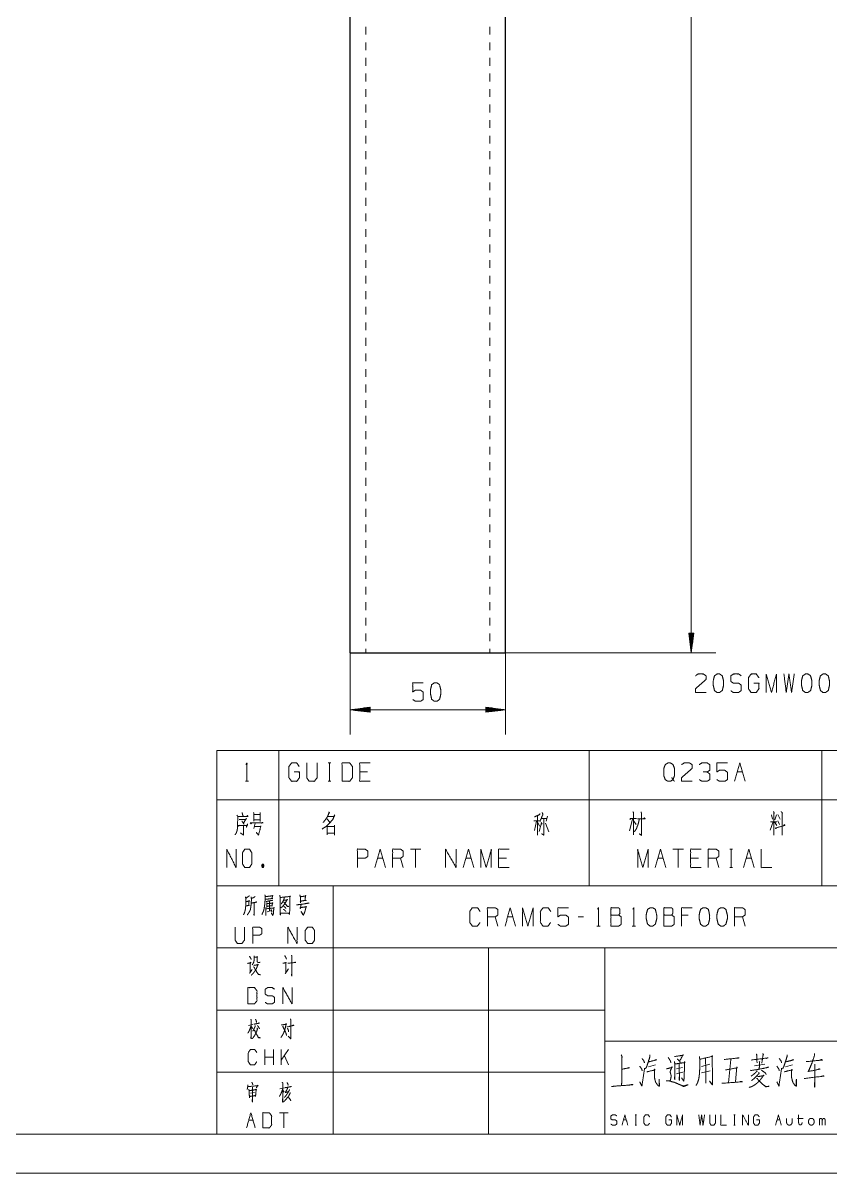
# Model space of a CAD drawing. Header units: millimetres. Extents: x 0 to 420, y 0 to 297.
# Drawn here: x 210 to 314, y 0 to 148.2 of the extents above; entities that cross this region are included whole.
import ezdxf

# ---------------------------------------------------------------- set-up
doc = ezdxf.new("R2010")
doc.units = ezdxf.units.MM
doc.layers.add('101', color=7, linetype='Continuous', true_color=0xffffff)

msp = doc.modelspace()

# ---------------------------------------------------------------- linework, layer by layer
at = {"layer": '101', "color": 22, "linetype": 'Continuous', "lineweight": 18}
for p, q in [((296.16, 281.24), (296.16, 67.04)), ((295.83, 69.58), (295.83, 69.54)), ((295.83, 69.58), (296.16, 67.04)), ((295.83, 69.58), (295.83, 69.54)), ((296.5, 69.58), (295.83, 69.58)), ((295.88, 69.58), (295.88, 69.16)), ((295.93, 69.58), (295.93, 68.77)), ((295.98, 69.58), (295.98, 68.39)), ((296.03, 69.58), (296.03, 68)), ((296.08, 69.58), (296.08, 67.62)), ((296.14, 69.58), (296.14, 67.23)), ((296.16, 67.04), (296.5, 69.58)), ((296.19, 69.58), (296.19, 67.23)), ((296.24, 69.58), (296.24, 67.62)), ((296.29, 69.58), (296.29, 68)), ((296.34, 69.58), (296.34, 68.39)), ((296.39, 69.58), (296.39, 68.77)), ((296.44, 69.58), (296.44, 69.16)), ((296.49, 69.58), (296.49, 69.54)), ((296.49, 69.58), (296.49, 69.54)), ((252.2, 67.04), (252.2, 56.53)), ((272.2, 67.04), (272.2, 56.53)), ((272.2, 67.04), (299.34, 67.04)), ((254.74, 60.04), (252.2, 59.7)), ((252.2, 59.7), (254.74, 59.37)), ((252.2, 59.7), (272.2, 59.7)), ((254.74, 59.73), (252.4, 59.73)), ((254.74, 59.68), (252.4, 59.68)), ((254.74, 59.78), (252.78, 59.78)), ((254.74, 59.62), (252.78, 59.62)), ((254.74, 59.83), (253.17, 59.83)), ((254.74, 59.57), (253.17, 59.57)), ((254.74, 59.88), (253.55, 59.88)), ((254.74, 59.52), (253.55, 59.52)), ((254.74, 59.93), (253.94, 59.93)), ((254.74, 59.47), (253.94, 59.47)), ((254.74, 59.98), (254.32, 59.98)), ((254.74, 59.42), (254.32, 59.42)), ((254.74, 60.03), (254.71, 60.03)), ((254.74, 60.03), (254.71, 60.03)), ((254.74, 59.37), (254.71, 59.37)), ((254.74, 59.37), (254.71, 59.37)), ((254.74, 59.37), (254.74, 60.04)), ((269.66, 60.04), (269.66, 59.37)), ((272.2, 59.7), (269.66, 60.04)), ((269.66, 60.03), (269.69, 60.03)), ((269.66, 60.03), (269.69, 60.03)), ((269.66, 59.98), (270.08, 59.98)), ((269.66, 59.93), (270.47, 59.93)), ((269.66, 59.88), (270.85, 59.88)), ((269.66, 59.83), (271.24, 59.83)), ((269.66, 59.78), (271.62, 59.78)), ((269.66, 59.73), (272.01, 59.73)), ((269.66, 59.37), (272.2, 59.7)), ((269.66, 59.68), (272.01, 59.68)), ((269.66, 59.62), (271.62, 59.62)), ((269.66, 59.57), (271.24, 59.57)), ((269.66, 59.52), (270.85, 59.52)), ((269.66, 59.47), (270.47, 59.47)), ((269.66, 59.42), (270.08, 59.42)), ((269.66, 59.37), (269.69, 59.37)), ((269.66, 59.37), (269.69, 59.37))]:
    msp.add_line(p, q, dxfattribs=at)
at = {"layer": '101', "color": 72, "linetype": 'Continuous', "lineweight": 25}
for p, q in [((252.2, 67.04), (252.2, 255.44)), ((272.2, 67.04), (272.2, 255.44)), ((252.2, 67.04), (272.2, 67.04))]:
    msp.add_line(p, q, dxfattribs=at)
at = {"layer": '101', "color": 53, "linetype": 'Continuous', "lineweight": 18}
for p, q in [((254.2, 146.71), (254.2, 147.71)), ((270.2, 146.71), (270.2, 147.71)), ((254.2, 144.7), (254.2, 145.7)), ((270.2, 144.7), (270.2, 145.7)), ((254.2, 142.7), (254.2, 143.7)), ((270.2, 142.7), (270.2, 143.7)), ((254.2, 140.69), (254.2, 141.69)), ((270.2, 140.69), (270.2, 141.69)), ((254.2, 138.69), (254.2, 139.69)), ((270.2, 138.69), (270.2, 139.69)), ((254.2, 136.68), (254.2, 137.69)), ((270.2, 136.68), (270.2, 137.69)), ((254.2, 134.68), (254.2, 135.68)), ((270.2, 134.68), (270.2, 135.68)), ((254.2, 132.68), (254.2, 133.68)), ((270.2, 132.68), (270.2, 133.68)), ((254.2, 130.67), (254.2, 131.67)), ((270.2, 130.67), (270.2, 131.67)), ((254.2, 128.67), (254.2, 129.67)), ((270.2, 128.67), (270.2, 129.67)), ((254.2, 126.66), (254.2, 127.66)), ((270.2, 126.66), (270.2, 127.66)), ((254.2, 124.66), (254.2, 125.66)), ((270.2, 124.66), (270.2, 125.66)), ((254.2, 122.65), (254.2, 123.66)), ((270.2, 122.65), (270.2, 123.66)), ((254.2, 120.65), (254.2, 121.65)), ((270.2, 120.65), (270.2, 121.65)), ((254.2, 118.65), (254.2, 119.65)), ((270.2, 118.65), (270.2, 119.65)), ((254.2, 116.64), (254.2, 117.64)), ((270.2, 116.64), (270.2, 117.64)), ((254.2, 114.64), (254.2, 115.64)), ((270.2, 114.64), (270.2, 115.64)), ((254.2, 112.63), (254.2, 113.64)), ((270.2, 112.63), (270.2, 113.64)), ((254.2, 110.63), (254.2, 111.63)), ((270.2, 110.63), (270.2, 111.63)), ((254.2, 108.62), (254.2, 109.63)), ((270.2, 108.62), (270.2, 109.63)), ((254.2, 106.62), (254.2, 107.62)), ((270.2, 106.62), (270.2, 107.62)), ((254.2, 104.62), (254.2, 105.62)), ((270.2, 104.62), (270.2, 105.62)), ((254.2, 102.61), (254.2, 103.61)), ((270.2, 102.61), (270.2, 103.61)), ((254.2, 100.61), (254.2, 101.61)), ((270.2, 100.61), (270.2, 101.61)), ((254.2, 98.6), (254.2, 99.61)), ((270.2, 98.6), (270.2, 99.61)), ((254.2, 96.6), (254.2, 97.6)), ((270.2, 96.6), (270.2, 97.6)), ((254.2, 94.59), (254.2, 95.6)), ((270.2, 94.59), (270.2, 95.6)), ((254.2, 92.59), (254.2, 93.59)), ((270.2, 92.59), (270.2, 93.59)), ((254.2, 90.59), (254.2, 91.59)), ((270.2, 90.59), (270.2, 91.59)), ((254.2, 88.58), (254.2, 89.58)), ((270.2, 88.58), (270.2, 89.58)), ((254.2, 86.58), (254.2, 87.58)), ((270.2, 86.58), (270.2, 87.58)), ((254.2, 84.57), (254.2, 85.58)), ((270.2, 84.57), (270.2, 85.58)), ((254.2, 82.57), (254.2, 83.57)), ((270.2, 82.57), (270.2, 83.57)), ((254.2, 80.56), (254.2, 81.57)), ((270.2, 80.56), (270.2, 81.57)), ((254.2, 78.56), (254.2, 79.56)), ((270.2, 78.56), (270.2, 79.56)), ((254.2, 76.56), (254.2, 77.56)), ((270.2, 76.56), (270.2, 77.56)), ((254.2, 74.55), (254.2, 75.55)), ((270.2, 74.55), (270.2, 75.55)), ((254.2, 72.55), (254.2, 73.55)), ((270.2, 72.55), (270.2, 73.55)), ((254.2, 70.54), (254.2, 71.55)), ((270.2, 70.54), (270.2, 71.55)), ((254.2, 68.54), (254.2, 69.54)), ((270.2, 68.54), (270.2, 69.54)), ((254.2, 67.04), (254.2, 67.54)), ((270.2, 67.04), (270.2, 67.54))]:
    msp.add_line(p, q, dxfattribs=at)
at = {"layer": '101', "color": 72, "linetype": 'Continuous', "lineweight": 18}
for p, q in [((235, 54.46), (243, 54.46)), ((235, 54.46), (235, 48.11)), ((243, 54.46), (283, 54.46)), ((243, 54.46), (243, 48.11)), ((283, 54.46), (313, 54.46)), ((283, 54.46), (283, 48.11)), ((313, 54.46), (313, 48.11)), ((313, 54.46), (338, 54.46)), ((249.35, 52.85), (249.68, 52.85)), ((249.52, 52.85), (249.52, 50.48)), ((238.67, 50.48), (239.09, 50.48)), ((249.35, 50.48), (249.68, 50.48)), ((254.41, 51.68), (253.41, 51.68)), ((302.09, 51.68), (302.76, 51.68)), ((235, 48.11), (243, 48.11)), ((235, 48.11), (235, 37)), ((243, 48.11), (243, 37)), ((243, 48.11), (283, 48.11)), ((283, 48.11), (283, 37)), ((283, 48.11), (313, 48.11)), ((313, 48.11), (313, 37)), ((313, 48.11), (338, 48.11)), ((239.76, 46.22), (240.58, 46.22)), ((240.59, 46.45), (240.59, 45.3)), ((276.35, 46.08), (276.35, 43.55)), ((277.63, 45.98), (277.45, 45.35)), ((306.49, 46.18), (306.62, 45.6)), ((307.15, 46.18), (306.94, 45.53)), ((307.33, 46.2), (307.61, 45.62)), ((239.76, 45.53), (240.58, 45.53)), ((239.95, 45.08), (239.76, 44.38)), ((239.81, 44.65), (240.59, 44.65)), ((249.23, 45.65), (249.55, 45.17)), ((275.88, 45.4), (276.64, 45.4)), ((276.21, 45.35), (275.95, 44.13)), ((276.39, 45.17), (276.6, 44.7)), ((276.87, 45.12), (276.55, 44)), ((276.78, 45.68), (277.56, 45.68)), ((276.8, 45.17), (276.94, 44.95)), ((277.38, 45.08), (277.79, 43.98)), ((288.6, 45.62), (288.21, 44.08)), ((288.74, 45.35), (289.04, 44.9)), ((306.72, 45.25), (306.32, 44.17)), ((306.37, 45.25), (307.18, 45.25)), ((306.87, 45.25), (307.18, 44.77)), ((307.31, 45.37), (307.52, 44.92)), ((261.28, 41.74), (259.94, 41.74)), ((260.61, 41.74), (260.61, 39.36)), ((295.14, 41.74), (293.8, 41.74)), ((294.47, 41.74), (294.47, 39.36)), ((301.12, 41.74), (301.46, 41.74)), ((301.3, 41.74), (301.3, 39.36)), ((255.72, 40.56), (256.39, 40.56)), ((259, 39.36), (258.67, 40.56)), ((267.1, 40.56), (267.77, 40.56)), ((272.33, 40.56), (271.32, 40.56)), ((291.86, 40.56), (292.53, 40.56)), ((297.08, 40.56), (296.08, 40.56)), ((299.7, 39.36), (299.36, 40.56)), ((303.24, 40.56), (303.91, 40.56)), ((240.85, 39.81), (240.99, 39.39)), ((301.12, 39.36), (301.46, 39.36)), ((235, 37), (243, 37)), ((243, 37), (283, 37)), ((283, 37), (313, 37)), ((313, 37), (338, 37)), ((241.79, 35.05), (241.78, 33.74)), ((241.5, 33.66), (242.04, 33.81)), ((271.22, 31.82), (270.88, 33.02)), ((272.48, 33.02), (273.16, 33.02)), ((282.26, 33.02), (281.59, 33.02)), ((295.74, 33.24), (294.91, 33.24)), ((303.09, 31.82), (302.75, 33.02)), ((283.99, 31.82), (284.41, 31.82)), ((288.54, 31.82), (288.97, 31.82)), ((239.62, 19.15), (239.06, 19.01)), ((239.43, 18.9), (239.63, 18.63)), ((241.17, 13.94), (241.17, 15.91)), ((242.28, 14.94), (241.17, 14.94)), ((242.28, 13.94), (242.28, 15.91)), ((244.25, 15.91), (243.29, 14.54)), ((243.29, 13.94), (243.29, 15.91)), ((244.25, 13.94), (243.7, 15.12)), ((290.64, 13.69), (291.54, 13.94)), ((294.25, 13.42), (295.03, 13.59)), ((298.54, 14.01), (297.49, 13.73)), ((301.25, 14.63), (300.98, 11.62)), ((304.3, 13.8), (305.66, 14.04)), ((308.32, 13.69), (309.22, 13.94)), ((294.25, 12.8), (295.08, 13)), ((297.47, 12.9), (298.59, 13.18)), ((243.7, 10.96), (243.12, 10.84)), ((243.49, 10.67), (243.68, 10.43)), ((239.32, 10.28), (239.85, 10.36)), ((244.18, 7.77), (243.07, 7.77)), ((243.62, 7.77), (243.62, 5.8)), ((288.91, 7.48), (289.1, 7.48)), ((289.01, 7.48), (289.01, 6.17)), ((301.64, 7.48), (301.83, 7.48)), ((301.74, 7.48), (301.74, 6.17)), ((239.1, 6.79), (239.66, 6.79)), ((287.41, 6.84), (287.78, 6.84)), ((288.91, 6.17), (289.1, 6.17)), ((301.64, 6.17), (301.83, 6.17)), ((307.21, 6.84), (307.58, 6.84)), ((309.85, 7.04), (310.59, 7.04)), ((312.68, 6.17), (312.68, 7.04))]:
    msp.add_line(p, q, dxfattribs=at)
at = {"layer": '101', "color": 133, "linetype": 'Continuous', "lineweight": 18}
for p, q in [((235, 37), (415, 37)), ((235, 37), (235, 5)), ((250, 37), (250, 5)), ((235, 29), (415, 29)), ((270, 29), (270, 5)), ((285, 29), (285, 5)), ((235, 21), (285, 21)), ((285, 17), (394, 17)), ((235, 13), (285, 13)), ((25, 5), (415, 5)), ((235, 5), (415, 5)), ((0, 0), (420, 0))]:
    msp.add_line(p, q, dxfattribs=at)
at = {"layer": '101', "color": 72, "linetype": 'Continuous', "lineweight": 18}
for points, knots in [([(296.71, 64.08), (297.03, 64.31), (297.72, 64.31), (298.06, 64.08), (298.06, 63.61), (296.7, 62.41), (296.71, 61.93), (298.06, 61.93)], [0, 0, 0.069691, 0.192975, 0.265273, 0.350226, 0.674741, 0.759753, 1, 1]), ([(299.82, 61.93), (300.16, 62.18), (300.33, 62.88), (300.33, 63.36), (300.16, 64.08), (299.82, 64.31), (299.49, 64.31), (299.15, 64.08), (298.97, 63.36), (298.99, 62.88), (299.15, 62.18), (299.49, 61.93), (299.82, 61.93)], [0, 0, 0.067524, 0.18397, 0.260583, 0.380943, 0.446139, 0.500306, 0.565503, 0.685862, 0.762528, 0.878309, 0.945834, 1, 1]), ([(301.25, 62.16), (301.58, 61.93), (302.27, 61.93), (302.61, 62.18), (302.61, 62.88), (302.27, 63.13), (301.6, 63.13), (301.25, 63.36), (301.25, 64.08), (301.6, 64.31), (302.27, 64.31), (302.61, 64.08)], [0, 0, 0.068034, 0.184056, 0.254519, 0.372335, 0.442798, 0.555842, 0.62637, 0.748394, 0.818922, 0.931966, 1, 1]), ([(304.21, 63.13), (304.89, 63.13), (304.89, 62.41), (304.55, 61.93), (303.86, 61.93), (303.53, 62.41), (303.53, 63.83), (303.88, 64.31), (304.53, 64.31), (304.87, 63.83)], [0, 0, 0.103295, 0.214796, 0.30426, 0.410273, 0.49974, 0.718896, 0.809958, 0.910536, 1, 1]), ([(305.82, 61.93), (305.82, 64.31), (306.49, 61.93), (307.16, 64.31), (307.16, 61.93)], [0, 0, 0.245192, 0.5, 0.754808, 1, 1]), ([(308.1, 64.31), (308.41, 61.93), (308.75, 64.31), (309.1, 61.93), (309.44, 64.31)], [0, 0, 0.249745, 0.499742, 0.750003, 1, 1]), ([(311.2, 61.93), (311.54, 62.18), (311.72, 62.88), (311.72, 63.36), (311.54, 64.08), (311.2, 64.31), (310.87, 64.31), (310.53, 64.08), (310.35, 63.36), (310.37, 62.88), (310.53, 62.18), (310.87, 61.93), (311.2, 61.93)], [0, 0, 0.067524, 0.18397, 0.260583, 0.380943, 0.446139, 0.500306, 0.565503, 0.685862, 0.762528, 0.878309, 0.945834, 1, 1]), ([(313.48, 61.93), (313.82, 62.18), (313.99, 62.88), (313.99, 63.36), (313.82, 64.08), (313.48, 64.31), (313.14, 64.31), (312.81, 64.08), (312.63, 63.36), (312.65, 62.88), (312.81, 62.18), (313.14, 61.93), (313.48, 61.93)], [0, 0, 0.067524, 0.18397, 0.260583, 0.380943, 0.446139, 0.500306, 0.565503, 0.685862, 0.762528, 0.878309, 0.945834, 1, 1]), ([(260.24, 61.02), (260.58, 60.79), (261.27, 60.79), (261.6, 61.02), (261.6, 61.97), (261.27, 62.22), (260.58, 62.22), (260.24, 61.99), (260.24, 63.17), (261.6, 63.17)], [0, 0, 0.062227, 0.168342, 0.230572, 0.376816, 0.441267, 0.547382, 0.609609, 0.79049, 1, 1]), ([(263.37, 60.79), (263.7, 61.04), (263.88, 61.74), (263.88, 62.22), (263.7, 62.94), (263.37, 63.17), (263.03, 63.17), (262.7, 62.94), (262.52, 62.22), (262.54, 61.74), (262.7, 61.04), (263.03, 60.79), (263.37, 60.79)], [0, 0, 0.067524, 0.183971, 0.260583, 0.380943, 0.446139, 0.500306, 0.565503, 0.685862, 0.762527, 0.878309, 0.945834, 1, 1]), ([(238.74, 52.65), (238.88, 52.85), (238.88, 50.48)], [0, 0, 0.093491, 1, 1]), ([(244.97, 51.68), (245.64, 51.68), (245.64, 50.95), (245.31, 50.48), (244.62, 50.48), (244.28, 50.95), (244.28, 52.38), (244.63, 52.85), (245.29, 52.85), (245.62, 52.38)], [0, 0, 0.103295, 0.214796, 0.304262, 0.410275, 0.49974, 0.718896, 0.809956, 0.910534, 1, 1]), ([(246.58, 52.85), (246.58, 50.95), (246.89, 50.48), (247.57, 50.48), (247.92, 50.95), (247.92, 52.85)], [0, 0, 0.337151, 0.4386, 0.557783, 0.662849, 1, 1]), ([(251.13, 50.48), (252.12, 50.48), (252.47, 50.95), (252.47, 52.38), (252.12, 52.85), (251.13, 52.85), (251.13, 50.48)], [0, 0, 0.142134, 0.22716, 0.43179, 0.516817, 0.658951, 1, 1]), ([(254.75, 50.48), (253.41, 50.48), (253.41, 52.85), (254.75, 52.85)], [0, 0, 0.26539, 0.73461, 1, 1]), ([(293.65, 50.95), (293.81, 50.7), (293.48, 50.48), (293.14, 50.48), (292.8, 50.7), (292.63, 51.18), (292.63, 52.15), (292.8, 52.63), (293.14, 52.85), (293.48, 52.85), (293.81, 52.63), (293.99, 52.15), (293.99, 51.2), (293.81, 50.7), (293.99, 50.48)], [0, 0, 0.043279, 0.102317, 0.151367, 0.210407, 0.284429, 0.426831, 0.500853, 0.559894, 0.608944, 0.667982, 0.742004, 0.880755, 0.958211, 1, 1]), ([(294.92, 52.63), (295.24, 52.85), (295.93, 52.85), (296.27, 52.63), (296.27, 52.15), (294.9, 50.95), (294.92, 50.48), (296.27, 50.48)], [0, 0, 0.069691, 0.192979, 0.265274, 0.350227, 0.674741, 0.759752, 1, 1]), ([(298.21, 51.68), (298.54, 51.9), (298.54, 52.63), (298.21, 52.85), (297.52, 52.85), (297.18, 52.63)], [0, 0, 0.153872, 0.429851, 0.583723, 0.846122, 1, 1]), ([(299.46, 50.7), (299.79, 50.48), (300.48, 50.48), (300.82, 50.7), (300.82, 51.65), (300.48, 51.9), (299.79, 51.9), (299.46, 51.68), (299.46, 52.85), (300.82, 52.85)], [0, 0, 0.062229, 0.168345, 0.230571, 0.376816, 0.441264, 0.547379, 0.609609, 0.79049, 1, 1]), ([(297.2, 50.7), (297.52, 50.48), (298.21, 50.48), (298.54, 50.7), (298.54, 51.43), (298.21, 51.68), (297.69, 51.68)], [0, 0, 0.124123, 0.34369, 0.472445, 0.703376, 0.836727, 1, 1]), ([(237.56, 46.13), (237.69, 45.95), (237.66, 44.45), (237.59, 44.08), (237.48, 43.78), (237.34, 43.6)], [0, 0, 0.081566, 0.649824, 0.793832, 0.914832, 1, 1]), ([(237.7, 45.95), (239.01, 45.95), (238.93, 46.08), (238.85, 45.9)], [0, 0, 0.79327, 0.883171, 1, 1]), ([(238.25, 46.45), (238.36, 46), (238.39, 46.08), (238.35, 45.9)], [0, 0, 0.638265, 0.750293, 1, 1]), ([(239.7, 46.47), (239.78, 46.38), (239.78, 45.35)], [0, 0, 0.110318, 1, 1]), ([(249.32, 45.95), (250.08, 45.95), (250.2, 46.18), (249.97, 45.6), (249.55, 45.12), (249.14, 44.7), (248.56, 44.33)], [0, 0, 0.213824, 0.286066, 0.460275, 0.639447, 0.80491, 1, 1]), ([(249.43, 46.55), (249.53, 46.38), (249.48, 46.45), (249.28, 45.98), (249.05, 45.62), (248.7, 45.17)], [0, 0, 0.113643, 0.164652, 0.449685, 0.682203, 1, 1]), ([(276.64, 46.35), (276.64, 46.2), (275.95, 45.9)], [0, 0, 0.166335, 1, 1]), ([(276.94, 46.47), (277.03, 46.22), (276.64, 45.28)], [0, 0, 0.205285, 1, 1]), ([(288.64, 46.55), (288.71, 46.45), (288.71, 43.6)], [0, 0, 0.041199, 1, 1]), ([(289.68, 46.53), (289.73, 46.38), (289.73, 43.53), (289.43, 43.73)], [0, 0, 0.047209, 0.892896, 1, 1]), ([(306.76, 46.58), (306.87, 46.38), (306.81, 46.45), (306.81, 43.55)], [0, 0, 0.070344, 0.098885, 1, 1]), ([(307.75, 46.58), (307.93, 46.38), (307.86, 46.45), (307.86, 43.53)], [0, 0, 0.081006, 0.11229, 1, 1]), ([(237.91, 44.83), (237.81, 44.7), (237.77, 44.8), (238.91, 44.8), (238.96, 45), (238.79, 44.55)], [0, 0, 0.074524, 0.127161, 0.67261, 0.770465, 1, 1]), ([(237.89, 45.55), (238.71, 45.55), (238.8, 45.68), (238.41, 45.08), (238.5, 44.95), (238.22, 45.35)], [0, 0, 0.349352, 0.41636, 0.723317, 0.790325, 1, 1]), ([(238.44, 44.83), (238.44, 43.55), (238.03, 43.83)], [0, 0, 0.721581, 1, 1]), ([(239.46, 45.08), (239.41, 45), (239.32, 45.12), (240.97, 45.12), (240.87, 45.2), (240.76, 45.08)], [0, 0, 0.040633, 0.112439, 0.86841, 0.923643, 1, 1]), ([(240.67, 44.73), (240.37, 43.55), (240.07, 43.9)], [0, 0, 0.725031, 1, 1]), ([(249.16, 44.8), (249.21, 44.73), (249.21, 43.6), (249.21, 43.78), (250.15, 43.78), (250.15, 43.55), (250.15, 44.83), (250.15, 44.65), (249.25, 44.65)], [0, 0, 0.018725, 0.248079, 0.283757, 0.474741, 0.520613, 0.780549, 0.816226, 1, 1]), ([(277.15, 45.68), (277.15, 43.53), (276.87, 43.73)], [0, 0, 0.861245, 1, 1]), ([(288.3, 45.53), (288.28, 45.68), (289.1, 45.68)], [0, 0, 0.156667, 1, 1]), ([(289.47, 45.62), (289.4, 45.37), (289.36, 45.15), (289.29, 44.9), (289.18, 44.65), (289.1, 44.38), (288.95, 44.17), (288.85, 43.98)], [0, 0, 0.146031, 0.274053, 0.420084, 0.572724, 0.735083, 0.872755, 1, 1]), ([(289.22, 45.65), (290.21, 45.65), (290.12, 45.78), (290.01, 45.65)], [0, 0, 0.757413, 0.874554, 1, 1]), ([(307.15, 44.5), (307.1, 44.38), (306.99, 44.45), (308.23, 44.8), (308.17, 44.92), (308.1, 44.77)], [0, 0, 0.073272, 0.143369, 0.837239, 0.91051, 1, 1]), ([(236.28, 39.36), (236.28, 41.74), (237.47, 39.36), (237.47, 41.74)], [0, 0, 0.320621, 0.679379, 1, 1]), ([(238.6, 39.36), (239.2, 39.36), (239.5, 39.84), (239.5, 41.26), (239.2, 41.74), (238.6, 41.74), (238.29, 41.26), (238.29, 39.84), (238.6, 39.36)], [0, 0, 0.094594, 0.183574, 0.409674, 0.498654, 0.593248, 0.683574, 0.909674, 1, 1]), ([(253.11, 39.36), (253.11, 41.74), (254.11, 41.74), (254.45, 41.51), (254.45, 40.79), (254.1, 40.56), (253.11, 40.56)], [0, 0, 0.401146, 0.571314, 0.639588, 0.762043, 0.832817, 1, 1]), ([(257.66, 39.36), (257.66, 41.74), (258.67, 41.74), (259, 41.51), (259, 40.79), (258.67, 40.56), (257.66, 40.56)], [0, 0, 0.400952, 0.571034, 0.639278, 0.761674, 0.829918, 1, 1]), ([(264.49, 39.36), (264.49, 41.74), (265.83, 39.36), (265.83, 41.74)], [0, 0, 0.317574, 0.682426, 1, 1]), ([(269.04, 39.36), (269.04, 41.74), (269.71, 39.36), (270.38, 41.74), (270.38, 39.36)], [0, 0, 0.245192, 0.5, 0.754808, 1, 1]), ([(272.66, 39.36), (271.32, 39.36), (271.32, 41.74), (272.66, 41.74)], [0, 0, 0.26539, 0.73461, 1, 1]), ([(289.25, 39.36), (289.25, 41.74), (289.92, 39.36), (290.59, 41.74), (290.59, 39.36)], [0, 0, 0.245192, 0.5, 0.754808, 1, 1]), ([(297.42, 39.36), (296.08, 39.36), (296.08, 41.74), (297.42, 41.74)], [0, 0, 0.26539, 0.73461, 1, 1]), ([(298.35, 39.36), (298.35, 41.74), (299.36, 41.74), (299.7, 41.51), (299.7, 40.79), (299.36, 40.56), (298.35, 40.56)], [0, 0, 0.400952, 0.571034, 0.639278, 0.761674, 0.829918, 1, 1]), ([(305.18, 41.74), (305.18, 39.36), (306.53, 39.36)], [0, 0, 0.638733, 1, 1]), ([(240.85, 39.39), (240.99, 39.39), (241.07, 39.61), (240.99, 39.81), (240.85, 39.81), (240.77, 39.61), (240.85, 39.39), (240.99, 39.81)], [0, 0, 0.086283, 0.23189, 0.363169, 0.449452, 0.580731, 0.726338, 1, 1]), ([(239.2, 35.73), (239.14, 35.69), (238.72, 35.4), (238.69, 35.58), (238.73, 35.4), (238.73, 34.83), (238.72, 34.47), (238.7, 34.23), (238.67, 33.99), (238.62, 33.77), (238.56, 33.55), (238.48, 33.39), (238.42, 33.26)], [0, 0, 0.024363, 0.186803, 0.243942, 0.302154, 0.485023, 0.597668, 0.675195, 0.753199, 0.825098, 0.898191, 0.953346, 1, 1]), ([(239.94, 35.64), (239.69, 35.47), (239.45, 35.4), (239.42, 35.58), (239.45, 35.31), (239.44, 35.05), (239.42, 34.76), (239.4, 34.52), (239.37, 34.3), (239.34, 34.05), (239.3, 33.88), (239.22, 33.74), (239.14, 33.59), (239.06, 33.46), (238.98, 33.35), (238.9, 33.26)], [0, 0, 0.096323, 0.172941, 0.229419, 0.31342, 0.396988, 0.487497, 0.564126, 0.634338, 0.711439, 0.768976, 0.817389, 0.871907, 0.92032, 0.962889, 1, 1]), ([(241.2, 35.84), (241.21, 35.64), (241.21, 35.29), (241.2, 34.96), (241.18, 34.74), (241.15, 34.45), (241.11, 34.21), (241.06, 33.94), (241, 33.74), (240.92, 33.55), (240.79, 33.3)], [0, 0, 0.076501, 0.212087, 0.339339, 0.424292, 0.535104, 0.630036, 0.733301, 0.813244, 0.895184, 1, 1]), ([(241.25, 35.62), (242.21, 35.73), (242.17, 35.78), (242.12, 35.38), (242.2, 35.38), (241.23, 35.27)], [0, 0, 0.39108, 0.416924, 0.577585, 0.60892, 1, 1]), ([(243.12, 35.8), (243.15, 35.51), (243.18, 33.24), (243.17, 33.48), (244.27, 33.48), (244.2, 33.5), (244.04, 33.48)], [0, 0, 0.069512, 0.617083, 0.675676, 0.942511, 0.962039, 1, 1]), ([(243.17, 35.51), (244.48, 35.64), (244.43, 35.71), (244.4, 35.51), (244.38, 33.52), (244.37, 33.3), (244.26, 33.48)], [0, 0, 0.32813, 0.348326, 0.398409, 0.893176, 0.948286, 1, 1]), ([(245.69, 35.86), (245.76, 35.6), (245.76, 34.83), (245.76, 35.03), (246.51, 35.14), (246.38, 35.14), (246.41, 35.69), (246.43, 35.78), (246.46, 35.71), (246.35, 35.69), (245.76, 35.6)], [0, 0, 0.076615, 0.294118, 0.350048, 0.563217, 0.598361, 0.753969, 0.779212, 0.799823, 0.831203, 1, 1]), ([(238.76, 34.41), (238.8, 34.43), (239.15, 34.5), (239.11, 34.47), (239.15, 35.16), (239.19, 35.07), (238.75, 34.96)], [0, 0, 0.022681, 0.239273, 0.269981, 0.676983, 0.732557, 1, 1]), ([(239.44, 34.78), (240.14, 34.92), (240.09, 34.94), (240.01, 34.89)], [0, 0, 0.834819, 0.895271, 1, 1]), ([(239.79, 34.83), (239.79, 33.19), (239.78, 33.3), (239.79, 33.48)], [0, 0, 0.849785, 0.907773, 1, 1]), ([(241.29, 34.23), (241.31, 34.03), (241.32, 33.52), (241.31, 33.19), (241.29, 33.28), (241.32, 33.5)], [0, 0, 0.147471, 0.523365, 0.768668, 0.835023, 1, 1]), ([(241.32, 34.05), (242.39, 34.16), (242.35, 34.23), (242.34, 34.12), (242.29, 33.61), (242.28, 33.41), (242.21, 33.19), (242.01, 33.48), (242.23, 33.26)], [0, 0, 0.374083, 0.399749, 0.43883, 0.61759, 0.687459, 0.767887, 0.891105, 1, 1]), ([(242.2, 35.18), (242.15, 35.14), (241.76, 35.07), (241.54, 35.03), (241.34, 34.98)], [0, 0, 0.07226, 0.516589, 0.766867, 1, 1]), ([(241.42, 34.87), (241.43, 34.72), (241.46, 34.27), (241.45, 34.39), (242.18, 34.45), (242.12, 34.45), (242.17, 34.85), (242.2, 34.78), (241.43, 34.72)], [0, 0, 0.056492, 0.217482, 0.258029, 0.525926, 0.548635, 0.694164, 0.720796, 1, 1]), ([(243.6, 35.16), (243.66, 35.14), (244.1, 35.2), (244.06, 35.27), (243.85, 34.85), (243.7, 34.63), (243.56, 34.45), (243.42, 34.3), (243.26, 34.19)], [0, 0, 0.033928, 0.260451, 0.302015, 0.540804, 0.679359, 0.795007, 0.902031, 1, 1]), ([(243.68, 35.49), (243.68, 35.38), (243.54, 35.05), (243.37, 34.78), (243.29, 34.67)], [0, 0, 0.119857, 0.510439, 0.853216, 1, 1]), ([(243.57, 34.92), (243.62, 34.92), (244.1, 34.34), (244.27, 34.34), (244.1, 34.39), (244.02, 34.43)], [0, 0, 0.037884, 0.645156, 0.784053, 0.927468, 1, 1]), ([(243.65, 34.36), (243.82, 34.21), (243.9, 34.1)], [0, 0, 0.630834, 1, 1]), ([(245.27, 34.58), (245.48, 34.58), (245.88, 34.63), (246.88, 34.78), (246.77, 34.8), (246.61, 34.76)], [0, 0, 0.107045, 0.322389, 0.855631, 0.914429, 1, 1]), ([(245.87, 34.63), (245.76, 34.1), (245.72, 34.19), (246.55, 34.32), (246.51, 34.41), (246.51, 34.32), (246.41, 33.94), (246.35, 33.7), (246.27, 33.5), (246.21, 33.35), (246.16, 33.24), (246.13, 33.22), (245.85, 33.72), (246.15, 33.26)], [0, 0, 0.136367, 0.159976, 0.371153, 0.396349, 0.418608, 0.516111, 0.579315, 0.633124, 0.675136, 0.705359, 0.714999, 0.861275, 1, 1]), ([(268.92, 32.29), (268.59, 31.82), (267.93, 31.82), (267.6, 32.29), (267.6, 33.72), (267.93, 34.19), (268.6, 34.19), (268.94, 33.72)], [0, 0, 0.114568, 0.243366, 0.357936, 0.638584, 0.753154, 0.885433, 1, 1]), ([(269.87, 31.82), (269.87, 34.19), (270.88, 34.19), (271.22, 33.97), (271.22, 33.24), (270.88, 33.02), (269.87, 33.02)], [0, 0, 0.400951, 0.571036, 0.639278, 0.761673, 0.829915, 1, 1]), ([(272.15, 31.82), (272.82, 34.19), (273.49, 31.82)], [0, 0, 0.499999, 1, 1]), ([(274.42, 31.82), (274.42, 34.19), (275.1, 31.82), (275.77, 34.19), (275.77, 31.82)], [0, 0, 0.245192, 0.5, 0.754808, 1, 1]), ([(278.03, 32.29), (277.69, 31.82), (277.04, 31.82), (276.7, 32.29), (276.7, 33.72), (277.04, 34.19), (277.71, 34.19), (278.04, 33.72)], [0, 0, 0.11457, 0.243368, 0.357936, 0.638584, 0.753152, 0.88543, 1, 1]), ([(278.96, 32.04), (279.3, 31.82), (279.99, 31.82), (280.32, 32.04), (280.32, 32.99), (279.99, 33.24), (279.3, 33.24), (278.96, 33.02), (278.96, 34.19), (280.32, 34.19)], [0, 0, 0.062227, 0.168345, 0.230572, 0.376816, 0.441264, 0.547383, 0.609609, 0.79049, 1, 1]), ([(284.06, 33.99), (284.2, 34.19), (284.2, 31.82)], [0, 0, 0.093486, 1, 1]), ([(285.81, 33.24), (285.81, 34.19), (286.81, 34.19), (286.97, 33.97), (286.97, 33.49), (286.81, 33.24), (285.81, 33.24), (285.81, 31.82), (286.8, 31.82), (287.13, 32.04), (287.13, 33.02), (286.81, 33.24)], [0, 0, 0.115917, 0.238845, 0.272468, 0.330427, 0.366583, 0.489512, 0.663388, 0.78416, 0.833484, 0.952452, 1, 1]), ([(288.61, 33.99), (288.76, 34.19), (288.76, 31.82)], [0, 0, 0.09349, 1, 1]), ([(291.19, 31.82), (291.53, 32.07), (291.7, 32.77), (291.7, 33.24), (291.53, 33.97), (291.19, 34.19), (290.86, 34.19), (290.52, 33.97), (290.34, 33.24), (290.36, 32.77), (290.52, 32.07), (290.86, 31.82), (291.19, 31.82)], [0, 0, 0.067524, 0.183971, 0.260583, 0.380943, 0.446139, 0.500306, 0.565503, 0.685862, 0.762528, 0.878309, 0.945833, 1, 1]), ([(292.64, 33.24), (292.64, 34.19), (293.64, 34.19), (293.8, 33.97), (293.8, 33.49), (293.64, 33.24), (292.64, 33.24), (292.64, 31.82), (293.63, 31.82), (293.96, 32.04), (293.96, 33.02), (293.64, 33.24)], [0, 0, 0.115917, 0.238847, 0.27247, 0.330428, 0.366585, 0.489515, 0.66339, 0.784165, 0.833487, 0.952454, 1, 1]), ([(294.91, 31.82), (294.91, 34.19), (296.26, 34.19)], [0, 0, 0.63873, 1, 1]), ([(298.02, 31.82), (298.36, 32.07), (298.53, 32.77), (298.53, 33.24), (298.36, 33.97), (298.02, 34.19), (297.68, 34.19), (297.35, 33.97), (297.17, 33.24), (297.19, 32.77), (297.35, 32.07), (297.68, 31.82), (298.02, 31.82)], [0, 0, 0.067527, 0.183973, 0.260585, 0.380944, 0.446144, 0.500307, 0.565506, 0.685865, 0.76253, 0.87831, 0.945837, 1, 1]), ([(300.3, 31.82), (300.63, 32.07), (300.81, 32.77), (300.81, 33.24), (300.63, 33.97), (300.3, 34.19), (299.96, 34.19), (299.63, 33.97), (299.45, 33.24), (299.47, 32.77), (299.63, 32.07), (299.96, 31.82), (300.3, 31.82)], [0, 0, 0.067524, 0.183971, 0.260583, 0.380943, 0.446139, 0.500306, 0.565503, 0.685862, 0.762528, 0.878309, 0.945833, 1, 1]), ([(301.74, 31.82), (301.74, 34.19), (302.75, 34.19), (303.09, 33.97), (303.09, 33.24), (302.75, 33.02), (301.74, 33.02)], [0, 0, 0.400951, 0.571036, 0.639278, 0.761673, 0.829915, 1, 1]), ([(242, 33.94), (242.06, 33.77), (242.09, 33.63)], [0, 0, 0.579215, 1, 1]), ([(243.59, 33.99), (243.79, 33.83), (243.88, 33.72)], [0, 0, 0.637944, 1, 1]), ([(237.36, 31.68), (237.36, 30), (237.64, 29.58), (238.23, 29.58), (238.54, 30), (238.54, 31.68)], [0, 0, 0.33715, 0.438599, 0.557782, 0.66285, 1, 1]), ([(239.62, 29.58), (239.62, 31.68), (240.51, 31.68), (240.81, 31.48), (240.81, 30.84), (240.49, 30.64), (239.62, 30.64)], [0, 0, 0.401145, 0.571312, 0.639588, 0.762043, 0.832818, 1, 1]), ([(244.15, 29.58), (244.15, 31.68), (245.33, 29.58), (245.33, 31.68)], [0, 0, 0.317575, 0.682425, 1, 1]), ([(246.71, 29.58), (247.3, 29.58), (247.59, 30), (247.59, 31.26), (247.3, 31.68), (246.71, 31.68), (246.39, 31.26), (246.39, 30), (246.71, 29.58)], [0, 0, 0.102684, 0.19162, 0.409478, 0.498414, 0.601098, 0.69162, 0.909478, 1, 1]), ([(238.96, 27.01), (239.39, 27.1), (239.32, 27.19), (239.31, 27.01), (239.29, 25.84), (239.21, 25.75), (239.54, 26.22)], [0, 0, 0.167422, 0.209474, 0.278414, 0.733408, 0.779231, 1, 1]), ([(239.2, 27.94), (239.39, 27.63), (239.42, 27.5)], [0, 0, 0.726452, 1, 1]), ([(239.75, 26.75), (240.35, 26.86), (240.31, 26.92), (240.17, 26.53), (240.09, 26.35), (240.01, 26.2), (239.89, 26), (239.75, 25.82), (239.6, 25.67), (239.5, 25.55), (239.4, 25.49)], [0, 0, 0.254941, 0.288363, 0.462053, 0.541623, 0.612966, 0.709673, 0.80267, 0.888733, 0.952733, 1, 1]), ([(239.81, 27.98), (239.82, 27.78), (239.82, 27.56), (239.79, 27.37), (239.75, 27.17), (239.68, 27.03), (239.62, 26.92), (239.54, 26.81)], [0, 0, 0.161539, 0.340478, 0.503498, 0.668955, 0.787647, 0.890428, 1, 1]), ([(239.84, 27.81), (240.26, 27.85), (240.23, 27.92), (240.18, 27.74), (240.18, 27.59), (240.18, 27.3), (240.2, 27.23), (240.23, 27.17), (240.29, 27.14), (240.37, 27.12), (240.48, 27.12), (240.54, 27.14), (240.59, 27.19)], [0, 0, 0.256861, 0.301243, 0.412007, 0.505689, 0.679669, 0.720918, 0.765306, 0.805452, 0.854617, 0.920845, 0.960991, 1, 1]), ([(243.51, 27.03), (243.94, 27.12), (243.91, 27.17), (243.88, 25.8), (243.82, 25.71), (244.24, 26.33)], [0, 0, 0.163595, 0.183435, 0.685805, 0.725489, 1, 1]), ([(243.74, 28.03), (243.93, 27.7), (243.96, 27.56)], [0, 0, 0.736529, 1, 1]), ([(244.15, 27.03), (245.16, 27.14), (245.1, 27.17), (244.97, 27.12)], [0, 0, 0.837047, 0.891364, 1, 1]), ([(244.63, 28.09), (244.65, 27.94), (244.65, 25.36), (244.63, 25.53), (244.65, 25.75)], [0, 0, 0.049515, 0.872926, 0.929447, 1, 1]), ([(239.73, 26.55), (239.76, 26.55), (240.34, 25.58), (240.63, 25.55), (240.34, 25.62), (240.26, 25.71)], [0, 0, 0.016597, 0.617583, 0.775731, 0.937327, 1, 1]), ([(238.98, 21.79), (239.85, 21.79), (240.17, 22.21), (240.17, 23.47), (239.85, 23.89), (238.98, 23.89), (238.98, 21.79)], [0, 0, 0.142136, 0.227161, 0.43179, 0.516816, 0.658952, 1, 1]), ([(241.23, 21.99), (241.52, 21.79), (242.13, 21.79), (242.43, 22.01), (242.43, 22.63), (242.13, 22.85), (241.54, 22.85), (241.23, 23.05), (241.23, 23.69), (241.54, 23.89), (242.13, 23.89), (242.43, 23.69)], [0, 0, 0.068036, 0.184055, 0.254519, 0.372335, 0.4428, 0.555844, 0.62637, 0.748394, 0.81892, 0.931964, 1, 1]), ([(243.51, 21.79), (243.51, 23.89), (244.69, 21.79), (244.69, 23.89)], [0, 0, 0.317575, 0.682425, 1, 1]), ([(239.37, 19.83), (239.44, 19.71), (239.41, 19.75), (239.41, 17.31), (239.38, 17.45), (239.41, 17.66)], [0, 0, 0.048142, 0.065074, 0.880813, 0.930182, 1, 1]), ([(239.75, 19.17), (240.49, 19.32), (240.44, 19.34), (240.36, 19.29)], [0, 0, 0.838754, 0.907252, 1, 1]), ([(239.97, 19.83), (240.06, 19.65), (240.09, 19.52), (240.09, 19.4)], [0, 0, 0.449924, 0.728677, 1, 1]), ([(244.5, 19.85), (244.53, 19.63), (244.53, 18.05), (244.55, 17.54), (244.53, 17.33), (244.52, 17.29), (244.2, 17.62), (244.52, 17.33)], [0, 0, 0.066217, 0.519982, 0.669307, 0.729162, 0.741827, 0.875056, 1, 1]), ([(239.41, 19.01), (239.32, 18.72), (239.22, 18.47), (239.12, 18.24), (239, 18.03)], [0, 0, 0.285939, 0.539663, 0.775435, 1, 1]), ([(240.2, 18.72), (240.22, 18.55), (240.13, 18.26), (240.04, 18.03), (239.94, 17.85), (239.76, 17.56), (239.66, 17.43), (239.53, 17.31)], [0, 0, 0.103476, 0.291956, 0.443856, 0.576191, 0.787107, 0.887318, 1, 1]), ([(239.94, 19.03), (239.92, 18.86), (239.78, 18.57), (239.68, 18.36), (239.62, 18.28)], [0, 0, 0.201933, 0.596284, 0.876828, 1, 1]), ([(239.81, 18.43), (239.85, 18.38), (240.36, 17.43), (240.64, 17.41), (240.38, 17.47), (240.3, 17.56)], [0, 0, 0.033497, 0.633662, 0.788434, 0.938664, 1, 1]), ([(240.22, 19.03), (240.39, 18.8), (240.44, 18.69), (240.49, 18.57)], [0, 0, 0.535199, 0.744449, 1, 1]), ([(243.33, 19.07), (243.98, 19.19), (243.93, 19.25), (243.89, 19.01), (243.83, 18.76), (243.77, 18.49), (243.65, 18.16), (243.52, 17.89), (243.51, 17.85), (243.39, 17.66), (243.25, 17.45)], [0, 0, 0.244428, 0.272774, 0.366789, 0.461906, 0.564547, 0.695473, 0.807142, 0.823507, 0.905515, 1, 1]), ([(243.48, 18.92), (243.87, 18.12), (243.95, 17.89), (243.96, 17.74)], [0, 0, 0.70022, 0.886543, 1, 1]), ([(244.01, 18.84), (244.05, 18.82), (244.9, 19.03), (244.84, 19.05), (244.78, 19.01)], [0, 0, 0.045965, 0.873307, 0.932104, 1, 1]), ([(244.11, 18.65), (244.24, 18.34), (244.25, 18.2)], [0, 0, 0.698424, 1, 1]), ([(240.14, 14.34), (239.87, 13.94), (239.32, 13.94), (239.05, 14.34), (239.05, 15.52), (239.32, 15.91), (239.88, 15.91), (240.16, 15.52)], [0, 0, 0.114569, 0.243366, 0.357935, 0.638584, 0.753153, 0.885431, 1, 1]), ([(287.13, 15.25), (287.27, 14.9), (287.23, 15.01), (287.2, 14.28), (287.2, 12.25), (287.18, 11.28)], [0, 0, 0.088891, 0.116032, 0.287978, 0.770794, 1, 1]), ([(290.83, 15.25), (290.83, 15.01), (290.59, 14.25), (290.42, 13.73), (290.25, 13.42)], [0, 0, 0.124612, 0.535976, 0.817159, 1, 1]), ([(293.2, 14.87), (293.47, 14.45), (293.54, 14.21)], [0, 0, 0.661595, 1, 1]), ([(294, 15.01), (295.13, 15.18), (295.1, 15.25), (294.66, 14.42), (294.37, 14.7), (294.69, 14.38), (294.74, 14.25)], [0, 0, 0.361753, 0.385074, 0.683733, 0.811934, 0.953357, 1, 1]), ([(297.2, 15.01), (297.27, 14.59), (297.25, 14.18), (297.25, 13.45), (297.22, 12.8), (297.17, 12.42), (297.1, 12.04), (296.98, 11.66), (296.88, 11.45), (296.78, 11.28)], [0, 0, 0.110336, 0.219176, 0.409317, 0.581468, 0.681885, 0.783317, 0.887931, 0.947989, 1, 1]), ([(297.27, 14.66), (298.91, 15.04), (298.86, 15.14), (298.86, 14.63), (298.88, 13.21), (298.88, 12.38), (298.91, 11.87), (298.88, 11.52), (298.88, 11.35), (298.52, 11.83), (298.86, 11.45)], [0, 0, 0.250211, 0.267275, 0.344454, 0.55544, 0.678925, 0.756189, 0.80777, 0.833496, 0.923863, 1, 1]), ([(300.42, 14.63), (302.34, 14.83), (302.25, 14.87), (302.08, 14.8)], [0, 0, 0.870762, 0.917258, 1, 1]), ([(303.88, 14.56), (306.08, 14.83), (305.95, 14.83), (305.81, 14.76)], [0, 0, 0.886329, 0.935184, 1, 1]), ([(304.54, 15.32), (304.64, 15.18), (304.59, 15.18), (304.64, 14.18)], [0, 0, 0.138589, 0.178592, 1, 1]), ([(305.37, 15.39), (305.51, 15.21), (305.42, 15.28), (305.25, 14.14)], [0, 0, 0.151118, 0.230947, 1, 1]), ([(308.51, 15.25), (308.51, 15.01), (308.27, 14.25), (308.1, 13.73), (307.93, 13.42)], [0, 0, 0.124612, 0.535976, 0.817159, 1, 1]), ([(312.05, 15.39), (312.05, 15.18), (311.73, 14.21), (311.51, 13.66), (311.24, 13.07), (311.2, 13.07), (312.76, 13.38), (312.66, 13.42), (312.44, 13.32)], [0, 0, 0.046524, 0.275032, 0.408545, 0.553501, 0.564465, 0.92219, 0.945453, 1, 1]), ([(287.23, 13.38), (288.2, 13.56), (288.13, 13.59), (287.96, 13.52)], [0, 0, 0.788943, 0.853361, 1, 1]), ([(289.52, 13.76), (289.74, 13.45), (289.79, 13.35), (289.83, 13.18)], [0, 0, 0.564231, 0.734008, 1, 1]), ([(289.52, 11.73), (289.79, 11.21), (290.13, 13.49)], [0, 0, 0.202025, 1, 1]), ([(289.81, 14.76), (290.03, 14.49), (290.08, 14.35), (290.13, 14.18)], [0, 0, 0.519919, 0.73571, 1, 1]), ([(290.44, 13.04), (291.49, 13.28), (291.44, 13.38), (291.42, 13.14), (291.4, 12.8), (291.4, 12.56), (291.42, 12.28), (291.52, 11.87), (291.59, 11.66), (291.69, 11.52), (291.79, 11.35), (291.91, 11.25), (292.05, 11.18), (292.03, 12.11), (292.01, 11.25)], [0, 0, 0.198341, 0.219427, 0.264158, 0.327895, 0.3724, 0.423461, 0.501845, 0.542306, 0.573453, 0.609975, 0.639452, 0.669269, 0.84099, 1, 1]), ([(290.66, 14.32), (291.71, 14.59), (291.54, 14.59), (291.37, 14.49)], [0, 0, 0.745411, 0.862774, 1, 1]), ([(292.96, 13.42), (293.74, 13.63), (293.66, 13.69), (293.59, 13.49), (293.47, 13.18), (293.44, 13.04), (293.47, 12.87), (293.54, 12.66), (293.57, 12.42), (293.49, 12.07), (293.44, 11.87)], [0, 0, 0.288064, 0.323943, 0.402265, 0.521269, 0.571261, 0.63341, 0.711732, 0.798322, 0.924133, 1, 1]), ([(293.98, 14.38), (294.05, 14.01), (294.05, 12), (294, 12.25), (294.05, 12.59)], [0, 0, 0.129595, 0.800553, 0.883167, 1, 1]), ([(294.05, 14.04), (294.93, 14.18), (295.35, 14.21), (295.3, 14.35), (295.27, 13.28), (295.25, 12.63), (295.22, 12.07), (295.2, 11.83), (294.91, 12.25)], [0, 0, 0.19844, 0.29133, 0.324006, 0.56283, 0.709269, 0.832622, 0.88681, 1, 1]), ([(294.61, 14.07), (294.61, 13.21), (294.64, 12.38), (294.64, 11.9), (294.59, 12.14), (294.64, 12.56)], [0, 0, 0.304008, 0.595981, 0.766226, 0.853067, 1, 1]), ([(298, 14.8), (298.05, 12.07), (298.05, 11.59), (298.03, 11.8), (298.05, 12.21)], [0, 0, 0.711345, 0.837386, 0.891777, 1, 1]), ([(300.56, 13.28), (302.1, 13.56), (302.03, 13.66), (301.86, 11.69)], [0, 0, 0.426351, 0.460965, 1, 1]), ([(303.78, 13.25), (303.86, 13.21), (303.9, 13.21), (305.15, 13.42), (306.15, 13.63), (306.08, 13.66), (305.91, 13.59)], [0, 0, 0.030219, 0.048442, 0.519512, 0.900991, 0.93121, 1, 1]), ([(304.9, 14.38), (305, 14.28), (304.95, 14.25), (304.93, 13.42)], [0, 0, 0.138047, 0.196037, 1, 1]), ([(307.2, 13.76), (307.42, 13.45), (307.47, 13.35), (307.51, 13.18)], [0, 0, 0.564239, 0.734012, 1, 1]), ([(307.2, 11.73), (307.47, 11.21), (307.81, 13.49)], [0, 0, 0.202027, 1, 1]), ([(307.49, 14.76), (307.71, 14.49), (307.76, 14.35), (307.81, 14.18)], [0, 0, 0.519919, 0.73571, 1, 1]), ([(308.12, 13.04), (309.17, 13.28), (309.12, 13.38), (309.1, 13.14), (309.08, 12.8), (309.08, 12.56), (309.1, 12.28), (309.2, 11.87), (309.27, 11.66), (309.37, 11.52), (309.47, 11.35), (309.59, 11.25), (309.73, 11.18), (309.71, 12.11), (309.68, 11.25)], [0, 0, 0.198341, 0.219426, 0.264158, 0.327895, 0.3724, 0.423461, 0.501845, 0.542305, 0.57345, 0.609972, 0.639449, 0.66927, 0.84099, 1, 1]), ([(308.34, 14.32), (309.39, 14.59), (309.22, 14.59), (309.05, 14.49)], [0, 0, 0.745418, 0.86277, 1, 1]), ([(310.98, 14.35), (313.05, 14.56), (312.95, 14.63), (312.68, 14.52)], [0, 0, 0.836554, 0.884532, 1, 1]), ([(312.07, 14.04), (312.1, 13.87), (312.07, 11.07), (312.05, 11.35), (312.07, 11.69)], [0, 0, 0.048504, 0.826565, 0.903707, 1, 1]), ([(292.93, 11.87), (293.13, 11.9), (293.35, 11.87), (293.66, 11.76), (293.98, 11.69), (294.44, 11.49), (294.86, 11.31), (295.18, 11.14), (295.74, 11.38), (295.18, 11.21), (294.91, 11.28)], [0, 0, 0.051192, 0.108601, 0.194771, 0.278606, 0.409731, 0.525759, 0.619013, 0.776803, 0.92843, 1, 1]), ([(304.69, 12.49), (304.76, 12.42), (305.54, 12.56), (305.49, 12.59), (305.2, 12.18), (305.03, 11.97), (304.83, 11.76), (304.61, 11.56), (304.37, 11.38), (304.1, 11.21), (303.88, 11.11), (303.64, 11.04)], [0, 0, 0.029336, 0.260529, 0.277957, 0.425844, 0.50411, 0.587085, 0.675092, 0.762231, 0.855274, 0.926064, 1, 1]), ([(304.61, 13.21), (304.64, 13.07), (304.59, 13.07), (304.3, 12.8), (303.9, 12.49)], [0, 0, 0.128573, 0.17333, 0.54243, 1, 1]), ([(304.86, 13), (304.9, 12.76), (304.86, 12.8), (304.51, 12.42), (304.22, 12.14), (303.93, 11.9)], [0, 0, 0.154138, 0.191518, 0.510905, 0.762591, 1, 1]), ([(304.59, 12.18), (304.66, 12.18), (304.81, 11.97), (305.34, 11.45), (305.76, 11.11), (306.22, 11.18), (305.78, 11.14), (305.59, 11.28)], [0, 0, 0.026517, 0.118384, 0.388536, 0.584008, 0.7538, 0.913392, 1, 1]), ([(305.22, 13.25), (305.71, 12.9), (305.83, 12.69)], [0, 0, 0.713213, 1, 1]), ([(310.71, 12.18), (313.29, 12.49), (313.17, 12.52), (312.95, 12.45)], [0, 0, 0.879479, 0.922284, 1, 1]), ([(238.98, 11.36), (238.98, 11.17), (238.93, 10.88), (238.9, 10.78)], [0, 0, 0.316024, 0.817546, 1, 1]), ([(238.98, 11.13), (240.3, 11.25), (240.27, 11.32), (240.1, 10.99)], [0, 0, 0.748923, 0.787787, 1, 1]), ([(239.12, 10.8), (239.15, 10.61), (239.2, 9.7), (239.19, 9.87), (239.92, 9.95), (239.83, 9.97), (239.67, 9.93)], [0, 0, 0.083431, 0.487204, 0.560752, 0.886551, 0.926463, 1, 1]), ([(239.92, 9.95), (239.98, 9.85), (240.07, 10.84), (240.1, 10.76), (239.17, 10.61)], [0, 0, 0.055629, 0.522276, 0.563362, 1, 1]), ([(239.51, 11.71), (239.6, 11.5), (239.63, 11.36)], [0, 0, 0.60334, 1, 1]), ([(239.57, 11.07), (239.6, 11.03), (239.58, 9.14), (239.55, 9.33), (239.58, 9.56)], [0, 0, 0.021551, 0.822258, 0.902418, 1, 1]), ([(243.49, 10.82), (243.36, 10.49), (243.26, 10.24), (243.17, 10.05), (243.05, 9.87)], [0, 0, 0.339096, 0.594725, 0.790666, 1, 1]), ([(243.43, 11.69), (243.49, 11.59), (243.48, 11.61), (243.48, 9.16), (243.46, 9.35), (243.48, 9.56)], [0, 0, 0.039885, 0.048389, 0.86771, 0.930393, 1, 1]), ([(244.35, 10.78), (244.34, 10.67), (244.16, 10.36), (244.15, 10.34), (244.02, 10.14), (243.87, 9.93), (243.71, 9.74)], [0, 0, 0.084867, 0.374487, 0.395069, 0.594277, 0.800098, 1, 1]), ([(244.11, 11.01), (244.09, 10.88), (243.84, 10.38), (243.81, 10.36), (244.27, 10.51)], [0, 0, 0.104845, 0.570656, 0.600711, 1, 1]), ([(243.81, 10.99), (244.63, 11.15), (244.57, 11.17), (244.46, 11.11)], [0, 0, 0.811187, 0.871426, 1, 1]), ([(244.06, 11.65), (244.16, 11.44), (244.18, 11.36), (244.16, 11.3)], [0, 0, 0.609647, 0.831592, 1, 1]), ([(285.88, 11.14), (286.47, 11.21), (287.88, 11.31), (288.64, 11.38), (288.57, 11.42), (288.3, 11.35)], [0, 0, 0.188617, 0.642502, 0.885462, 0.911348, 1, 1]), ([(300.08, 11.56), (302.74, 11.76), (302.61, 11.8), (302.39, 11.76)], [0, 0, 0.884285, 0.926313, 1, 1]), ([(244.46, 10.36), (244.41, 10.22), (244.24, 9.89), (244.06, 9.68), (243.87, 9.45), (243.71, 9.29), (243.58, 9.16)], [0, 0, 0.100504, 0.349351, 0.529547, 0.726521, 0.879827, 1, 1]), ([(244.18, 9.81), (244.47, 9.45), (244.53, 9.29), (244.44, 9.49)], [0, 0, 0.533337, 0.737998, 1, 1]), ([(238.82, 5.8), (239.38, 7.77), (239.94, 5.8)], [0, 0, 0.500001, 1, 1]), ([(240.94, 5.8), (241.76, 5.8), (242.06, 6.19), (242.06, 7.37), (241.76, 7.77), (240.94, 7.77), (240.94, 5.8)], [0, 0, 0.142137, 0.227162, 0.431791, 0.516816, 0.658952, 1, 1]), ([(285.8, 6.3), (285.99, 6.17), (286.37, 6.17), (286.55, 6.31), (286.55, 6.7), (286.37, 6.84), (286, 6.84), (285.8, 6.96), (285.8, 7.36), (286, 7.48), (286.37, 7.48), (286.55, 7.36)], [0, 0, 0.068034, 0.184057, 0.25452, 0.372334, 0.442797, 0.555846, 0.626371, 0.748393, 0.818918, 0.931966, 1, 1]), ([(290.79, 6.44), (290.6, 6.17), (290.24, 6.17), (290.05, 6.44), (290.05, 7.22), (290.24, 7.48), (290.61, 7.48), (290.8, 7.22)], [0, 0, 0.114569, 0.243366, 0.357935, 0.638584, 0.753153, 0.885431, 1, 1]), ([(293.25, 6.84), (293.62, 6.84), (293.62, 6.44), (293.44, 6.17), (293.06, 6.17), (292.87, 6.44), (292.87, 7.22), (293.07, 7.48), (293.43, 7.48), (293.61, 7.22)], [0, 0, 0.103295, 0.214796, 0.304261, 0.410274, 0.49974, 0.718896, 0.809958, 0.910535, 1, 1]), ([(294.3, 6.17), (294.3, 7.48), (294.67, 6.17), (295.04, 7.48), (295.04, 6.17)], [0, 0, 0.245192, 0.5, 0.754808, 1, 1]), ([(297.13, 7.48), (297.3, 6.17), (297.49, 7.48), (297.68, 6.17), (297.87, 7.48)], [0, 0, 0.249746, 0.499742, 0.750003, 1, 1]), ([(298.54, 7.48), (298.54, 6.44), (298.72, 6.17), (299.09, 6.17), (299.28, 6.44), (299.28, 7.48)], [0, 0, 0.337152, 0.438599, 0.557781, 0.662848, 1, 1]), ([(299.95, 7.48), (299.95, 6.17), (300.7, 6.17)], [0, 0, 0.638735, 1, 1]), ([(302.78, 6.17), (302.78, 7.48), (303.52, 6.17), (303.52, 7.48)], [0, 0, 0.317574, 0.682426, 1, 1]), ([(304.57, 6.84), (304.94, 6.84), (304.94, 6.44), (304.75, 6.17), (304.37, 6.17), (304.19, 6.44), (304.19, 7.22), (304.38, 7.48), (304.74, 7.48), (304.93, 7.22)], [0, 0, 0.103295, 0.214796, 0.304261, 0.410274, 0.49974, 0.718896, 0.809958, 0.910535, 1, 1]), ([(307.03, 6.17), (307.4, 7.48), (307.77, 6.17)], [0, 0, 0.500001, 1, 1]), ([(310.45, 6.49), (310.4, 6.3), (310.29, 6.19), (310.16, 6.19), (310.04, 6.3), (310, 6.49), (310, 7.5)], [0, 0, 0.107406, 0.190396, 0.26402, 0.350759, 0.456999, 1, 1]), ([(308.44, 7.04), (308.44, 6.52), (308.5, 6.34), (308.61, 6.22), (308.74, 6.17), (308.87, 6.17), (309.01, 6.22), (309.11, 6.34), (309.17, 6.52), (309.17, 7.04)], [0, 0, 0.242016, 0.329107, 0.404862, 0.470732, 0.529268, 0.595138, 0.670893, 0.757984, 1, 1]), ([(311.33, 6.34), (311.44, 6.22), (311.57, 6.17), (311.7, 6.17), (311.84, 6.22), (311.94, 6.34), (312, 6.52), (312, 6.71), (311.94, 6.88), (311.84, 7), (311.7, 7.04), (311.57, 7.04), (311.44, 7), (311.33, 6.88), (311.27, 6.71), (311.27, 6.52), (311.33, 6.34)], [0, 0, 0.063224, 0.118198, 0.167051, 0.222025, 0.285248, 0.357933, 0.432348, 0.5, 0.563224, 0.618198, 0.667051, 0.722025, 0.785248, 0.8529, 0.927315, 1, 1]), ([(312.68, 6.78), (312.71, 6.93), (312.81, 7.03), (312.92, 7.03), (313.02, 6.93), (313.05, 6.78), (313.05, 6.17)], [0, 0, 0.118877, 0.224452, 0.306993, 0.412569, 0.533091, 1, 1]), ([(313.05, 6.78), (313.08, 6.93), (313.18, 7.03), (313.3, 7.03), (313.39, 6.93), (313.43, 6.78), (313.43, 6.17)], [0, 0, 0.118605, 0.223938, 0.31376, 0.413913, 0.53416, 1, 1])]:
    msp.add_open_spline(points, degree=1, knots=knots, dxfattribs=at)
for points in [[(301.75, 50.48), (302.42, 52.85), (303.09, 50.48)], [(255.38, 39.36), (256.05, 41.74), (256.73, 39.36)], [(266.76, 39.36), (267.44, 41.74), (268.11, 39.36)], [(291.52, 39.36), (292.2, 41.74), (292.87, 39.36)], [(302.91, 39.36), (303.58, 41.74), (304.25, 39.36)], [(287.23, 6.17), (287.6, 7.48), (287.97, 6.17)]]:
    msp.add_open_spline(points, degree=1, dxfattribs=at)

doc.saveas('drawing.dxf')
